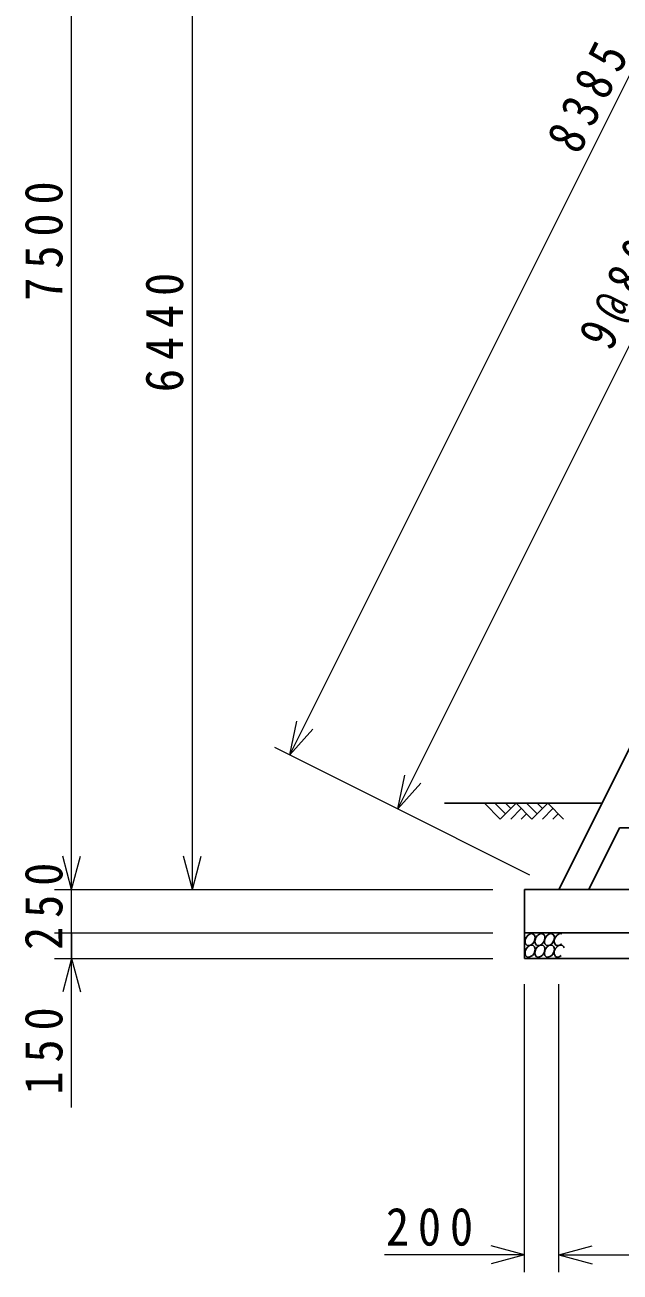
# Model space of a CAD drawing. Units: millimetres, scale not verified. Extents: x 0 to 118900, y 0 to 84100.
# Drawn here: x 47958 to 51410, y 58329 to 65556 of the extents above; entities that cross this region are included whole.
import ezdxf

# ---------------------------------------------------------------- set-up
doc = ezdxf.new("R2010")
doc.units = ezdxf.units.MM
doc.header["$LTSCALE"] = 100
doc.layers.add('0_2', color=7, linetype='Continuous', lineweight=18)
doc.layers.add('Defpoints_3', color=4, linetype='Continuous', lineweight=9)
doc.styles.add('ＭＳ ゴシック', font='')
doc.styles.get('ＭＳ ゴシック').set_extended_font_data('MS Gothic')

msp = doc.modelspace()

# ---------------------------------------------------------------- linework, layer by layer
at = {"layer": '0_2', "color": 3, "lineweight": 25}
for p, q in [((51055, 60545), (54805, 68045)), ((50390.8, 61045), (51305, 61045)), ((50623.2, 61045), (50714.8, 60953.2)), ((50745.4, 60983.8), (50684.4, 61045)), ((50714.8, 60953.2), (50806.6, 61045)), ((50745, 61045), (50775.7, 61014.1)), ((50775.7, 60953.2), (50836.6, 61014.1)), ((50806.6, 61045), (50898.4, 60953.2)), ((50867.5, 61045), (50928.4, 60984.1)), ((50898.4, 60953.2), (50990.2, 61045)), ((50928.4, 61045), (50959.3, 61014.1)), ((50959.3, 60953.2), (51020.2, 61014.1)), ((50990.2, 61045), (51081, 60954.1)), ((50836.6, 60953.2), (50867.5, 60984.1)), ((51020.2, 60953.2), (51051.1, 60984.1)), ((51228.3, 60545), (51407.2, 60902.8)), ((52596.7, 60902.8), (51407.2, 60902.8)), ((52888, 60545), (50855, 60545)), ((50855, 60545), (50855, 60145)), ((51055, 60545), (51228.3, 60545)), ((50855, 60295), (52888, 60295)), ((50855, 60145), (52888, 60145))]:
    msp.add_line(p, q, dxfattribs=at)
for centre in [(50888.2, 60255.4), (50944.7, 60255.4), (51000.2, 60255.4), (50888.2, 60188.6), (50944.7, 60188.6), (51000.2, 60188.6)]:
    msp.add_ellipse(centre, major_axis=(18.6, 32.3), ratio=0.7, dxfattribs=at)
for centre, start_param, end_param in [((51056.8, 60255.4), 0.136879, 4.292366), ((51056.8, 60188.6), 5.652023, 10.539573)]:
    msp.add_ellipse(centre, major_axis=(18.6, 32.3), ratio=0.7, start_param=start_param, end_param=end_param, dxfattribs=at)
at = {"layer": 'Defpoints_3'}
for p, q in [((49494.6, 61325.2), (53244.7, 68825.2)), ((50120.7, 61012.2), (53698.5, 68167.6)), ((48228.9, 60545), (48228.9, 68045)), ((48928.9, 60545), (48928.9, 67700.4)), ((48228.9, 59282.3), (48228.9, 64191.7)), ((49494.6, 61325.2), (49534.7, 61521.2)), ((49494.6, 61325.2), (49627.3, 61474.9)), ((49405.2, 61370), (50031.3, 61056.9)), ((50120.7, 61012.2), (50160.8, 61208.1)), ((50120.7, 61012.2), (50253.4, 61161.8)), ((50031.3, 61056.9), (50884.8, 60630.2)), ((48228.9, 60545), (48177.2, 60738.2)), ((48228.9, 60545), (48280.7, 60738.2)), ((48928.9, 60545), (48877.2, 60738.2)), ((48928.9, 60545), (48980.7, 60738.2)), ((48128.9, 60545), (50671.5, 60545)), ((48128.9, 60295), (50671.5, 60295)), ((48228.9, 60295), (48228.9, 60145)), ((48128.9, 60145), (50671.5, 60145)), ((48228.9, 60145), (48177.2, 59951.8)), ((48228.9, 60145), (48280.7, 59951.8)), ((50855, 58328.7), (50855, 59997.4)), ((51055, 58328.7), (51055, 59997.4)), ((50855, 58428.7), (50661.8, 58480.5)), ((51055, 58428.7), (51248.2, 58480.5)), ((51055, 58428.7), (51248.2, 58480.5)), ((50855, 58428.7), (50043, 58428.7)), ((50855, 58428.7), (50661.8, 58376.9)), ((51055, 58428.7), (51248.2, 58376.9)), ((51055, 58428.7), (51248.2, 58376.9)), ((51055, 58428.7), (52788, 58428.7))]:
    msp.add_line(p, q, dxfattribs=at)

# ---------------------------------------------------------------- texts
at = {"layer": 'Defpoints_3', "color": 7, "char_height": 219.9, "attachment_point": 7, "style": 'ＭＳ ゴシック'}
for s, insert, rotation in [('\\T1.38;\\W0.85;8385', (51174, 64795.7), 63.435), ('\\T1.39;\\W0.85;9@800=7200', (51398.6, 63636.8), 63.435), ('\\T1.38;\\W0.9;7500', (48178.9, 63957.5), 90), ('\\T1.38;\\W0.9;6440', (48878.9, 63427.5), 90), ('\\T1.38;\\W0.9;250', (48178.9, 60195), 90), ('\\T1.38;\\W0.9;150', (48178.9, 59356.8), 90)]:
    msp.add_mtext(s, dxfattribs=dict(at, insert=insert, rotation=rotation))
at = {"layer": 'Defpoints_3', "color": 7, "insert": (50051.4, 58478.7), "char_height": 219.9, "attachment_point": 7, "style": 'ＭＳ ゴシック'}
msp.add_mtext('\\T1.38;\\W0.9;200', dxfattribs=at)

doc.saveas('drawing.dxf')
